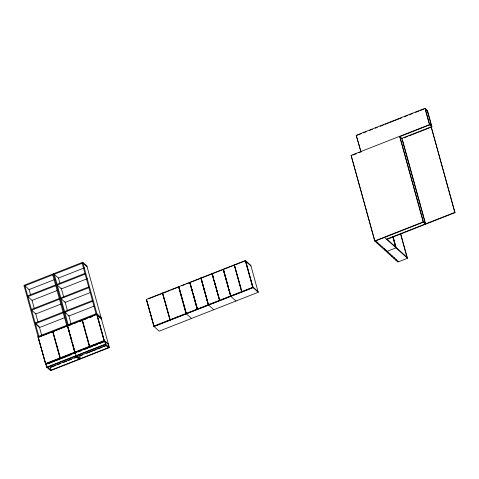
<?xml version="1.0" encoding="UTF-8"?>
<svg xmlns="http://www.w3.org/2000/svg" width="479" height="479" viewBox="0 0 479 479"><rect width="100%" height="100%" fill="white"/><g stroke="black" fill="none" stroke-linecap="round" stroke-linejoin="round"><path stroke-width="0.72" d="M359.789 147.616L360.962 151.879L356.184 135.312L424.945 108.326L427.448 110.595L431.944 126.905L427.382 128.695M357.166 135.3L361.334 133.665M363.417 132.845L366.196 131.755M369.668 130.396L372.446 129.306M375.225 128.21L377.308 127.396M380.087 126.306L383.559 124.941M384.948 124.396L388.421 123.031M389.81 122.486L401.618 117.852M404.396 116.762L407.869 115.403M409.258 114.858L412.73 113.493M415.509 112.403L418.987 111.038M420.376 110.493L423.849 109.128M377.644 242.661L376.889 242.955L374.674 240.943L351.101 155.376L429.435 124.63L431.944 126.905M352.825 155.076L356.244 153.735M358.927 152.681L361.094 151.831M109.356 347.61L105.47 344.084L104.685 341.228L45.912 364.297L46.697 367.148L50.582 370.674L109.356 347.61L86.897 266.073L82.723 262.288L23.95 285.352L38.146 336.881M24.154 286.083L82.927 263.019L87.094 266.809M401.785 138.365L431.651 126.642L427.16 110.338M404.156 137.808L407.629 136.443M408.946 135.928L420.825 131.264M421.239 131.108L427.082 128.815M29.009 289.609L54.295 279.682M58.396 278.071L84.364 267.881M27.68 295.86L55.558 284.921M57.067 284.322L84.945 273.383M55.756 285.652L27.884 296.591L32.057 300.381L57.211 290.508M85.142 274.12L57.27 285.059L61.444 288.849L87.28 278.712M31.422 309.434L59.294 298.495M60.809 297.902L88.681 286.963M59.498 299.225L31.62 310.17L35.793 313.955L60.953 304.087M88.884 287.693L61.007 298.633L65.18 302.423L90.333 292.549M35.159 323.008L63.036 312.069M64.545 311.476L92.423 300.537M63.24 312.805L35.362 323.744L39.535 327.534L64.689 317.661M92.621 301.273L64.749 312.212L68.922 316.002L94.076 306.129M101.087 317.607L96.626 313.553L37.853 336.617L38.057 337.354L96.83 314.29L101.291 318.337M67.671 326.199L67.383 325.936L52.858 331.636L60.21 358.22L45.685 363.92L38.164 337.402L52.69 331.702L52.977 331.965M74.904 352.454L74.616 352.191L60.091 357.891L60.378 358.154L74.904 352.454L67.551 325.87L82.077 320.17L82.364 320.433L80.286 321.247M89.597 346.682L89.31 346.425L74.784 352.125L75.071 352.388L89.597 346.682L82.244 320.104L96.77 314.404L104.29 340.916L89.765 346.616L89.477 346.359L103.997 340.659L104.29 340.916M52.013 332.252L54.067 331.444M69.102 325.546L70.467 325.007M73.886 323.666L75.251 323.133M80.035 321.253L83.448 319.912M84.819 319.379L86.184 318.84M90.286 317.23L92.333 316.427M90.142 317.379L92.213 316.565M162.399 293.1L170.057 320.104L154.022 326.397L146.364 299.393L162.399 293.1L162.692 293.358M192.498 291.801L189.69 282.388L178.733 286.687L186.217 313.763L170.183 320.056L162.525 293.046L178.565 286.753L178.853 287.017M201.491 279.694L208.467 305.027L197.51 309.326L189.858 282.323L200.815 278.024L201.102 278.287M200.982 277.958L211.94 273.659L219.592 300.662L208.634 304.961L208.347 304.698L200.982 277.958L201.27 278.221M223.064 269.288L230.716 296.297L219.759 300.596L212.107 273.593L223.064 269.288L223.352 269.551M252.966 287.562L252.678 287.304L241.721 291.603L242.009 291.867L252.966 287.562L245.314 260.558L234.357 264.857L241.841 291.933L230.884 296.232L230.597 295.968L223.232 269.222L234.189 264.923L234.476 265.186M148.652 298.776L158.28 294.998M158.681 294.932L169.5 290.687M170.662 290.142L178.912 286.903M181.697 285.813L185.169 284.448M186.565 283.903L222.717 269.713M223.412 269.438L244.967 260.977M45.397 363.657L59.923 357.957L60.21 358.22M108.565 344.754L104.392 340.964L45.625 364.034L38.344 337.617M48.253 363.753L55.085 361.07M56.45 360.537L66.018 356.777M67.383 356.244L70.802 354.903M73.538 353.831L75.586 353.023L75.299 352.76L76.083 355.616L79.969 359.142M78.322 351.951L81.735 350.61M84.472 349.538L87.891 348.197M89.938 347.395L92.669 346.317M94.722 345.515L97.453 344.443M99.506 343.635L104.973 341.491L105.757 344.347L46.984 367.411M46.697 367.148L105.47 344.084M153.729 326.133L169.77 319.84M169.895 319.792L185.93 313.5L186.217 313.763M197.342 309.392L197.055 309.135L186.097 313.434L186.385 313.697L197.342 309.392L192.887 293.208M197.222 309.069L208.179 304.764L208.467 305.027M208.347 304.698L219.304 300.399M219.472 300.333L230.429 296.034M230.597 295.968L241.554 291.669L241.841 291.933M50.187 367.291L76.844 356.831M79.574 355.759L106.23 345.299M153.999 326.498L253.074 287.616L258.211 292.28L159.136 331.163L153.999 326.498L146.592 299.591M50.481 367.555L55.947 365.411M57.312 364.872L60.731 363.531M63.462 362.459L66.88 361.118M68.246 360.579L71.664 359.238M74.395 358.166L76.448 357.364M79.861 356.023L82.598 354.951M86.699 353.34L96.267 349.586M97.632 349.047L102.416 347.173M103.781 346.634L105.835 345.832M374.674 240.943L423.185 221.909L425.687 224.184M50.289 370.417L109.062 347.347L108.278 344.497M386.457 239.201L454.763 212.395L455.05 212.658L386.751 239.464M377.787 242.793L377.033 243.087L378.955 244.835L379.715 244.541M379.859 244.673L379.105 244.967L381.027 246.715L381.781 246.422M381.925 246.553L381.17 246.847L383.098 248.595L383.853 248.302M383.996 248.433L383.242 248.727L385.17 250.475L385.924 250.182M386.068 250.313L385.314 250.607L387.541 252.637L388.295 252.337M386.427 251.625L395.995 247.865L393.025 237.069M388.439 252.469L387.685 252.768L389.613 254.517L390.367 254.217M390.511 254.349L389.756 254.648L391.684 256.397L392.439 256.097M392.582 256.229L391.828 256.528L393.75 258.277L394.504 257.977M394.654 258.109L393.894 258.409L395.822 260.157L396.576 259.858M396.72 259.989L395.965 260.289L397.893 262.037L407.461 258.277L400.588 233.327M425.436 109.32L427.364 111.068M429.525 124.157L431.453 125.911M402.115 138.611L399.612 136.335L423.185 221.909M400.103 137.335L402.031 139.084M356.184 135.312L359.4 146.209M351.101 155.376L374.961 241.206L423.472 222.172L399.899 136.599L429.729 124.893L425.238 108.583M423.268 221.436L425.196 223.184M387.062 239.195L407.258 257.546M384.535 237.452L407.461 258.277M375.716 240.913L398.648 261.738M245.865 261.438L251.002 266.102M234.357 264.857L241.039 288.346M252.87 286.879L258.007 291.543M230.824 296.345L235.961 301.01M189.858 282.323L192.666 291.735M213.712 309.739L208.575 305.075L201.563 279.61M178.733 286.687L183.092 301.728M191.462 318.475L186.325 313.811L186.121 313.074M162.525 293.046L164.369 298.944M146.364 299.393L154.022 326.397M97.321 315.284L101.494 319.074M104.194 340.234L108.362 344.024M105.003 344.641L108.308 347.646L107.913 346.215M65.066 311.949L66.108 312.901M67.551 325.87L69.599 332.516M78.544 354.729L79.646 355.729L80.436 358.585L77.131 355.58M52.858 331.636L55.684 341.12M75.616 356.172L78.921 359.178M35.68 323.481L38.811 326.325M38.164 337.402L45.685 363.92M49.157 366.261L50.259 367.261L51.049 370.117L47.744 367.118M45.421 363.298L46.463 364.25M455.05 212.658L431.19 126.821L454.763 212.395M424.945 108.326L429.435 124.63M402.707 140.766L425.484 223.465M401.827 138.347L425.394 223.921M400.498 233.776L406.97 257.283M393.139 236.71L396.085 247.392M392.738 236.806L395.504 246.871M384.775 249.05L385.17 250.475M258.211 292.28L250.798 265.372L245.661 260.708L253.074 287.616M245.314 260.558L252.678 287.304M241.428 289.753L242.009 291.867M234.189 264.923L241.554 291.669M223.711 270.192L226.232 279.341M226.621 280.748L228.561 287.783M228.95 289.19L230.692 295.525M223.615 270.174L226.148 279.359M226.537 280.772L228.483 287.837M228.872 289.25L230.621 295.609M212.586 274.557L213.754 278.778M214.137 280.185L219.759 300.596M212.419 274.623L213.586 278.844M213.969 280.251L215.909 287.292M216.298 288.699L218.819 297.848M219.208 299.255L219.592 300.662M200.815 278.024L208.179 304.764M193.055 293.142L197.51 309.326M189.69 282.388L197.055 309.135M183.481 303.141L186.385 313.697M179.116 287.634L183.008 301.77M183.397 303.183L185.93 312.368M178.565 286.753L185.93 313.5M164.752 300.351L166.303 305.979M166.692 307.386L167.273 309.5M167.662 310.907L170.183 320.056M82.723 262.288L96.914 313.817M97.117 314.547L104.392 340.964M96.626 313.553L96.83 314.29M96.77 314.404L103.997 340.659M82.166 263.318L96.159 314.11M82.729 321.074L85.855 332.426M86.244 333.845L89.765 346.616M82.077 320.17L89.31 346.425M59.845 283.053L58.468 278.048L54.295 274.257L68.287 325.049M61.222 288.059L63.785 297.363M64.97 301.656L67.533 310.955M68.713 315.248L71.078 323.834M69.988 333.935L71.946 341.03M72.335 342.449L75.071 352.388M53.337 273.82L67.533 325.349M67.934 326.816L69.503 332.522M69.898 333.947L71.862 341.072M72.251 342.497L75.011 352.502M67.24 325.085L67.443 325.822M67.383 325.936L74.616 352.191M52.78 274.85L66.773 325.648M56.079 342.539L60.378 358.154M52.69 331.702L59.923 357.957M30.458 294.585L29.081 289.579L24.908 285.789L38.901 336.587M32.033 300.309L34.398 308.895M35.584 313.188L37.949 321.774M39.326 326.78L41.691 335.366M46.397 365.273L46.792 366.698"/></g></svg>
